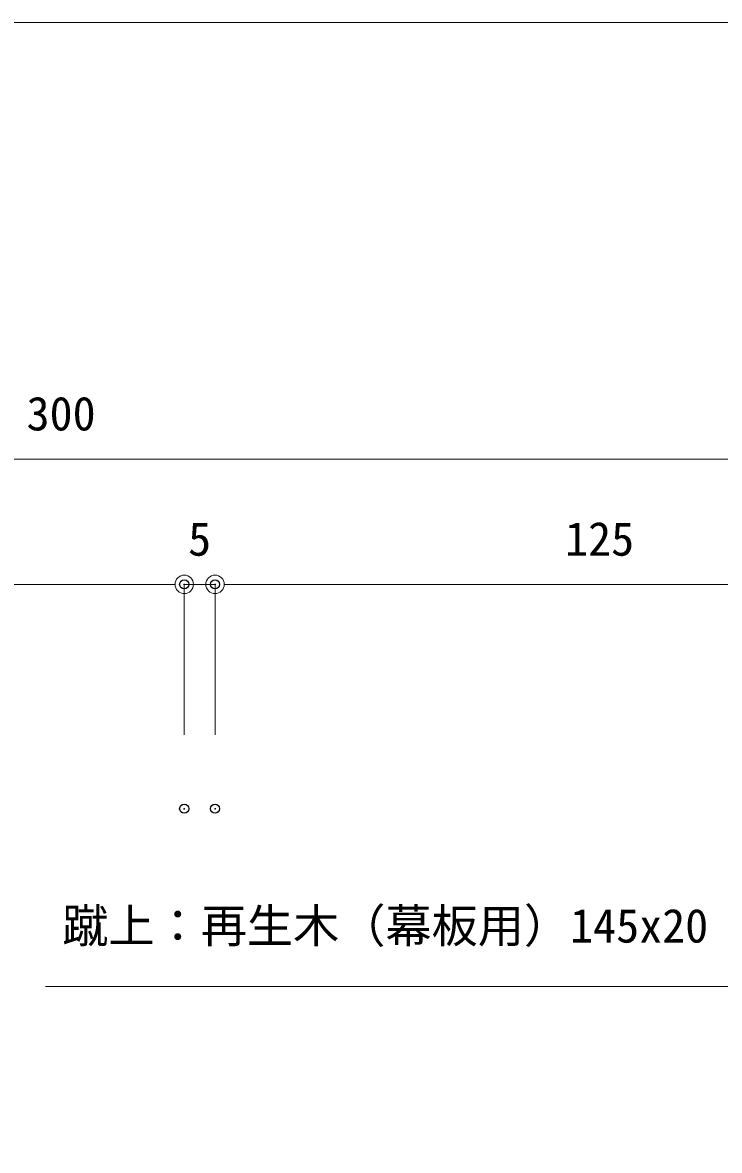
# Model space of a CAD drawing. Units: millimetres on the paper. Extents: x -420 to 420, y -297 to 297.
# Drawn here: x 219.1 to 256.8, y -100.5 to -39.4 of the extents above; entities that cross this region are included whole.
import ezdxf
from ezdxf.enums import TextEntityAlignment as Align

# ---------------------------------------------------------------- set-up
doc = ezdxf.new("R2010")
doc.units = ezdxf.units.MM
doc.header["$PDMODE"] = 32
doc.header["$PDSIZE"] = 0.5
for name, color, linetype, lineweight in [('0-0_0', 7, 'Continuous', 5), ('0-2_A-C01-補助線(非印刷)', 222, 'Continuous', 18), ('0-A_A-B03-文字_書込_小', 7, 'Continuous', 18), ('0-D_0-A12-寸法_目地', 5, 'Continuous', 18)]:
    doc.layers.add(name, color=color, linetype=linetype, lineweight=lineweight)
doc.layers.add('0-1_Defpoints', color=7, linetype='Continuous')
doc.styles.add('ＭＳ ゴシック', font='')
doc.styles.get('ＭＳ ゴシック').set_extended_font_data('MS Gothic')

# ---------------------------------------------------------------- blocks, each defined once
blk = doc.blocks.new('_Dot')
at = {"layer": '0-0_0'}
blk.add_line((-0.5, 0), (-1, 0), dxfattribs=at)
for radius in [0.5, 0.25]:
    blk.add_circle((0, 0), radius, dxfattribs=at)
blk = doc.blocks.new('D33')
at = {"layer": '0-1_Defpoints'}
for p in [(648.327, 227.176), (599.994, 215.023), (648.327, 215.023)]:
    blk.add_point(p, dxfattribs=at)
at = {"layer": '0-D_0-A12-寸法_目地'}
for p, q in [((599.994, 219.023), (599.994, 227.176)), ((600.994, 227.176), (647.327, 227.176)), ((648.327, 219.023), (648.327, 227.176))]:
    blk.add_line(p, q, dxfattribs=at)
at = {"layer": '0-D_0-A12-寸法_目地', "rotation": 180}
blk.add_blockref('_Dot', (599.994, 227.176), dxfattribs=at)
at = {"layer": '0-D_0-A12-寸法_目地'}
blk.add_blockref('_Dot', (648.327, 227.176), dxfattribs=at)
at = {"layer": '0-D_0-A12-寸法_目地', "color": 7, "style": 'ＭＳ ゴシック'}
blk.add_text('145', height=1.833, dxfattribs=at).set_placement((622.286, 228.176), align=Align.BOTTOM_LEFT)
blk = doc.blocks.new('D36')
at = {"layer": '0-1_Defpoints'}
for p in [(649.994, 227.176), (649.994, 215.023), (691.661, 214.638)]:
    blk.add_point(p, dxfattribs=at)
at = {"layer": '0-D_0-A12-寸法_目地'}
for p, q in [((649.994, 219.023), (649.994, 227.176)), ((690.661, 227.176), (650.994, 227.176)), ((691.661, 218.638), (691.661, 227.176))]:
    blk.add_line(p, q, dxfattribs=at)
at = {"layer": '0-D_0-A12-寸法_目地', "rotation": 180}
blk.add_blockref('_Dot', (649.994, 227.176), dxfattribs=at)
at = {"layer": '0-D_0-A12-寸法_目地'}
blk.add_blockref('_Dot', (691.661, 227.176), dxfattribs=at)
at = {"layer": '0-D_0-A12-寸法_目地', "color": 7, "style": 'ＭＳ ゴシック'}
blk.add_text('125', height=1.833, dxfattribs=at).set_placement((668.952, 228.176), align=Align.BOTTOM_LEFT)
blk = doc.blocks.new('D37')
at = {"layer": '0-1_Defpoints'}
for p in [(648.327, 227.176), (648.327, 215.023), (649.994, 215.023)]:
    blk.add_point(p, dxfattribs=at)
at = {"layer": '0-D_0-A12-寸法_目地'}
for p, q in [((647.327, 227.176), (646.327, 227.176)), ((648.327, 219.023), (648.327, 227.176)), ((649.994, 227.176), (648.327, 227.176)), ((649.994, 219.023), (649.994, 227.176)), ((650.994, 227.176), (651.994, 227.176))]:
    blk.add_line(p, q, dxfattribs=at)
blk.add_blockref('_Dot', (648.327, 227.176), dxfattribs=at)
at = {"layer": '0-D_0-A12-寸法_目地', "rotation": 180}
blk.add_blockref('_Dot', (649.994, 227.176), dxfattribs=at)
at = {"layer": '0-D_0-A12-寸法_目地', "color": 7, "style": 'ＭＳ ゴシック'}
blk.add_text('5', height=1.833, dxfattribs=at).set_placement((648.536, 228.176), align=Align.BOTTOM_LEFT)
blk = doc.blocks.new('D38')
at = {"layer": '0-D_0-A12-寸法_目地'}
blk.add_line((592.661, 233.964), (690.661, 233.964), dxfattribs=at)
at = {"layer": '0-D_0-A12-寸法_目地', "color": 7, "style": 'ＭＳ ゴシック'}
blk.add_text('300', height=1.833, dxfattribs=at).set_placement((639.786, 234.964), align=Align.BOTTOM_LEFT)

msp = doc.modelspace()

# ---------------------------------------------------------------- linework, layer by layer
at = {"layer": '0-2_A-C01-補助線(非印刷)'}
msp.add_lwpolyline([(99.443, -242.196), (361.058, -242.196), (361.058, -39.392), (99.443, -39.392)], close=True, dxfattribs=at)
at = {"layer": '0-A_A-B03-文字_書込_小'}
msp.add_lwpolyline([(270.745, -96.773), (267.756, -91.606), (220.312, -91.606)], dxfattribs=at)

# ---------------------------------------------------------------- block references
at = {"layer": '0-D_0-A12-寸法_目地'}
for name in ['D38', 'D33', 'D37', 'D36']:
    msp.add_blockref(name, (-420.5, -297), dxfattribs=at)

# ---------------------------------------------------------------- texts
at = {"layer": '0-A_A-B03-文字_書込_小', "style": 'ＭＳ ゴシック'}
msp.add_text('蹴上：再生木（幕板用）145x20', height=1.833, dxfattribs=at).set_placement((221.222, -89.781), align=Align.BOTTOM_LEFT)

doc.saveas('drawing.dxf')
